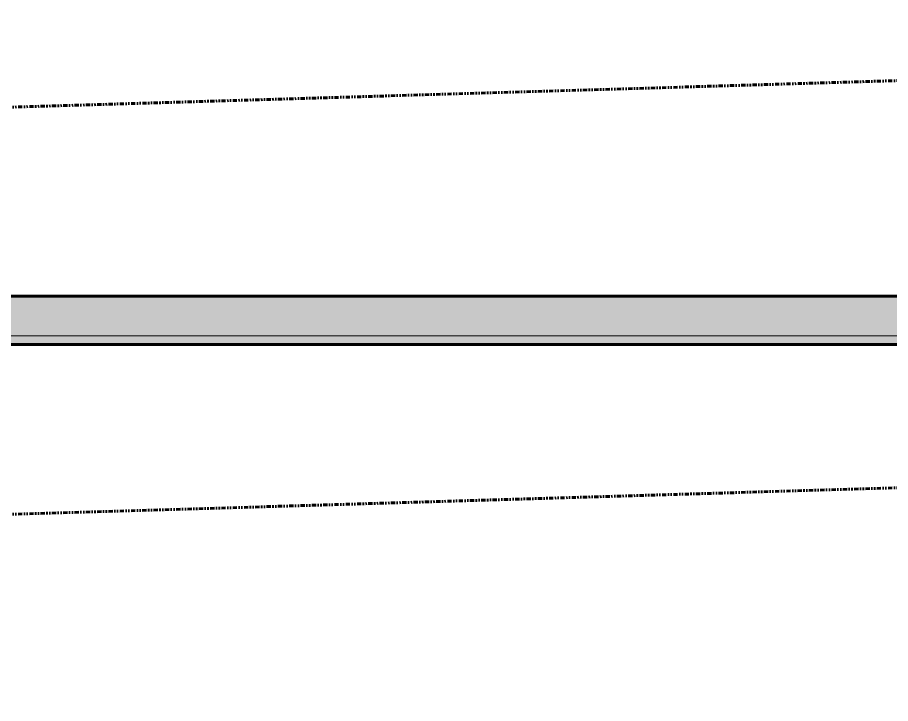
# Model space of a CAD drawing. Header units: inches. Extents: x -4169 to -1846, y 9706 to 12377.
# Drawn here: x -3367.4 to -3290.2, y 9853.2 to 9913.9 of the extents above; entities that cross this region are included whole.
import ezdxf

# ---------------------------------------------------------------- set-up
doc = ezdxf.new("R2010")
doc.units = ezdxf.units.IN
doc.header["$MEASUREMENT"] = 0
doc.linetypes.add('Aligning Line 1_8_', pattern=[0.25, 0.125, -0.125])
doc.linetypes.add('Double Dash 3_8_', pattern=[1, 0.375, -0.125, 0.125, -0.125, 0.125, -0.125])
for name, color, linetype, lineweight in [('0-1', 7, 'Continuous', 5), ('0-4', 147, 'Aligning Line 1_8_', 9), ('A-WALL-2', 250, 'Continuous', 60), ('A-WALL-3', 10, 'Continuous', 18), ('A-WALL-4', 254, 'Continuous', 5), ('A-WALL-5', 31, 'Continuous', 18), ('C-PROP-LINE-1', 250, 'Double Dash 3_8_', 60)]:
    doc.layers.add(name, color=color, linetype=linetype, lineweight=lineweight)

# ---------------------------------------------------------------- blocks, each defined once
blk = doc.blocks.new('Family - ___-1878357-ENLARGED RCP - 1ST FLOOR PLAN')
at = {"layer": 'C-PROP-LINE-1'}
for p, q in [((-3867.122, 9890.979), (-1910.949, 9949.541)), ((-3927.096, 9853.167), (-1910.949, 9913.525))]:
    blk.add_line(p, q, dxfattribs=at)
blk = doc.blocks.new('CTR - 1st Phase - Shell_rvt-1-ENLARGED RCP - 1ST FLOOR PLAN')
at = {"layer": 'A-WALL-4'}
blk.add_hatch(color=256, dxfattribs=at).paths.add_polyline_path([(-1931.324, 9884.939), (-1927.824, 9884.939), (-1927.824, 9885.689), (-3830.058, 9885.689), (-3830.058, 9889.189), (-3830.808, 9889.189), (-3830.808, 9884.939), (-2046.013, 9884.939)], flags=0)
at = {"layer": 'A-WALL-5'}
blk.add_hatch(color=256, dxfattribs=at).paths.add_polyline_path([(-2046.013, 9885.689), (-1931.324, 9885.689), (-1931.324, 9889.189), (-3830.058, 9889.189), (-3830.058, 9885.689), (-2181.077, 9885.689)], flags=0)
at = {"layer": 'A-WALL-2'}
for p, q in [((-3830.058, 9889.189), (-1931.324, 9889.189)), ((-1931.324, 9884.939), (-3830.808, 9884.939))]:
    blk.add_line(p, q, dxfattribs=at)
at = {"layer": 'A-WALL-3'}
blk.add_line((-1931.324, 9885.689), (-3830.058, 9885.689), dxfattribs=at)
at = {"layer": '0-4'}
blk.add_blockref('Family - ___-1878357-ENLARGED RCP - 1ST FLOOR PLAN', (0, 0), dxfattribs=at)

msp = doc.modelspace()

# ---------------------------------------------------------------- block references
at = {"layer": '0-1'}
msp.add_blockref('CTR - 1st Phase - Shell_rvt-1-ENLARGED RCP - 1ST FLOOR PLAN', (0, 0), dxfattribs=at)

doc.saveas('drawing.dxf')
